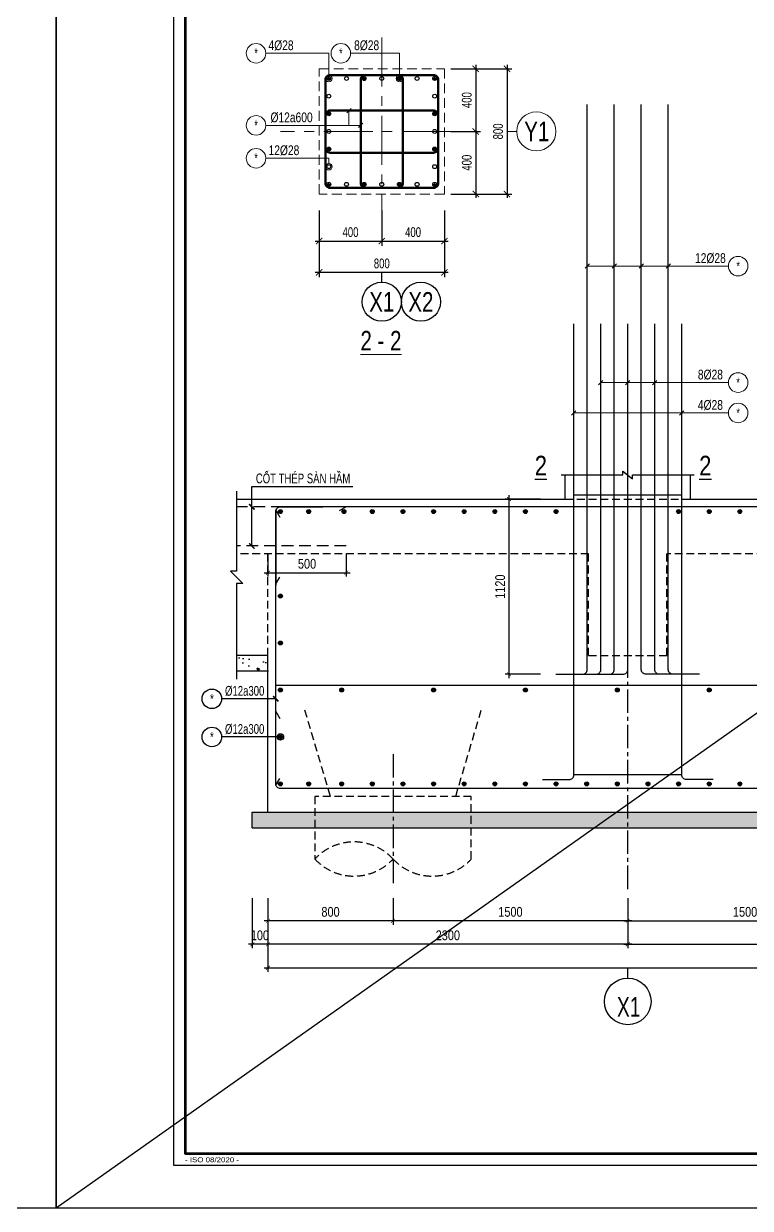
# Model space of a CAD drawing. Extents: x 71 to 2424299, y -14 to 1061502.
# Drawn here: x 1129997 to 1134641, y 521457 to 529026 of the extents above; entities that cross this region are included whole.
import ezdxf
from ezdxf.enums import TextEntityAlignment as Align

# ---------------------------------------------------------------- set-up
doc = ezdxf.new("R2010")
doc.units = 0
doc.header["$LTSCALE"] = 1000
doc.header["$MEASUREMENT"] = 0
doc.header["$PDMODE"] = 3
for name, pattern in [('CENTER', [2, 1.25, -0.25, 0.25, -0.25]), ('CENTER2', [1.125, 0.75, -0.125, 0.125, -0.125]), ('HIDDEN', [0.375, 0.25, -0.125])]:
    doc.linetypes.add(name, pattern=pattern)
doc.layers.get('0').update_dxf_attribs({"linetype": 'CONTINUOUS'})
doc.layers.get('Defpoints').update_dxf_attribs({"linetype": 'CONTINUOUS'})
for name, color, linetype in [('CDC -TEXT KHUNG', 7, 'CONTINUOUS'), ('CDC-KHUNGTEN', 7, 'CONTINUOUS'), ('CDC.01.AXIS', 160, 'CENTER2'), ('CDC.02.DIM', 1, 'CONTINUOUS'), ('CDC.03.BORDER', 3, 'CONTINUOUS'), ('CDC.04.HIDDEN', 8, 'HIDDEN'), ('CDC.05.STEEL', 4, 'CONTINUOUS'), ('CDC.06.TEXT', 2, 'CONTINUOUS'), ('CDC.10.HATCH', 9, 'CONTINUOUS'), ('CDC.11.NOTE', 8, 'CONTINUOUS'), ('CDC.12.PILE', 7, 'CONTINUOUS'), ('CDC.14.STEELNUM', 9, 'CONTINUOUS'), ('KCS_BORDER', 3, 'CONTINUOUS'), ('KCS_STEEL_SNODE', 6, 'CONTINUOUS'), ('STEEL_NODE', 6, 'CONTINUOUS')]:
    doc.layers.add(name, color=color, linetype=linetype)
for name, color, linetype, lineweight in [('CDC_01.AXIS', 160, 'CENTER2', 13), ('CDC_02.DIM', 1, 'CONTINUOUS', 18), ('CDC_04.HIDDEN', 8, 'HIDDEN', 15), ('CDC_05.STEEL', 4, 'CONTINUOUS', 50), ('CDC_06.TEXT', 2, 'CONTINUOUS', 18), ('CDC_11.NOTE', 8, 'CONTINUOUS', 18), ('CDC_14.STEELNUM', 9, 'CONTINUOUS', 18)]:
    doc.layers.add(name, color=color, linetype=linetype, lineweight=lineweight)
doc.layers.add('KCS_Plotter', color=11, linetype='CONTINUOUS', plot=False)
doc.styles.add('ARIAL', font='arial.ttf', dxfattribs={"width": 0.8})
doc.styles.add('BIGTEXT', font='arial.ttf', dxfattribs={"width": 0.8})
doc.styles.add('KC_BIGTEXT', font='arial.ttf', dxfattribs={"width": 0.7})
doc.styles.add('KC_SMTEXT', font='arial.ttf', dxfattribs={"width": 0.7})
doc.styles.add('KCS_BIGTEXT', font='arial.ttf', dxfattribs={"width": 0.75})
doc.styles.add('KCS_SMTEXT', font='arial.ttf', dxfattribs={"width": 0.7})
doc.styles.add('KT CDC', font='arial.ttf', dxfattribs={"width": 0.85, "height": 200})
doc.dimstyles.new('25', dxfattribs={"dimscale": 25, "dimtxt": 2.5, "dimasz": 1, "dimexe": 1, "dimexo": 0, "dimgap": 1, "dimtad": 1, "dimdec": 0, "dimdsep": 46, "dimtxsty": 'ARIAL', "dimblk": 'ARCHTICK', "dimcen": 1, "dimdle": 1, "dimclrd": 256, "dimclre": 256, "dimclrt": 2, "dimadec": 0, "dimazin": 0, "dimtfac": 0.00072, "dimtdec": 0, "dimtix": 1, "dimtmove": 2, "dimatfit": 3, "dimldrblk": 'ARCHTICK', "dimfxl": 1, "dimtolj": 1, "dimarcsym": 0})
doc.dimstyles.new('KCS_DIM25', dxfattribs={"dimscale": 25, "dimtxt": 2.5, "dimasz": 1.6, "dimexe": 1.2, "dimexo": 0, "dimgap": 1, "dimtad": 1, "dimdec": 0, "dimzin": 0, "dimdsep": 46, "dimtxsty": 'KCS_SMTEXT', "dimblk": 'ARCHTICK', "dimcen": 0, "dimdle": 1, "dimclrd": 256, "dimclre": 256, "dimclrt": 2, "dimadec": 0, "dimazin": 0, "dimtfac": 1, "dimtdec": 0, "dimtix": 1, "dimtmove": 2, "dimatfit": 3, "dimfxl": 1, "dimtolj": 1, "dimtzin": 0, "dimarcsym": 0})

# ---------------------------------------------------------------- blocks, each defined once
blk = doc.blocks.new('_ArchTick')
at = {"color": 0, "linetype": 'ByBlock', "const_width": 0.15}
blk.add_lwpolyline([(-0.5, -0.5), (0.5, 0.5)], dxfattribs=at)
blk = doc.blocks.new('*D24')
at = {"layer": 'CDC.02.DIM', "lineweight": -2, "transparency": 16777216}
for p, q in [((1131558, 525638.8), (1131558, 525492.8)), ((1132058, 525638.8), (1132058, 525492.8)), ((1131533, 525517.8), (1132083, 525517.8))]:
    blk.add_line(p, q, dxfattribs=at)
at = {"layer": 'Defpoints', "color": 0, "transparency": 16777216}
for p in [(1131558, 525638.8), (1132058, 525638.8), (1132058, 525517.8)]:
    blk.add_point(p, dxfattribs=at)
at = {"layer": 'CDC.02.DIM', "lineweight": -2, "transparency": 16777216, "xscale": 25, "yscale": 25, "zscale": 25, "rotation": 180}
blk.add_blockref('_ArchTick', (1131558, 525517.8), dxfattribs=at)
at = {"layer": 'CDC.02.DIM', "lineweight": -2, "transparency": 16777216, "xscale": 25, "yscale": 25, "zscale": 25}
blk.add_blockref('_ArchTick', (1132058, 525517.8), dxfattribs=at)
at = {"layer": 'CDC.02.DIM', "color": 2, "transparency": 16777216, "insert": (1131808, 525574.7), "char_height": 62.5, "attachment_point": 5, "style": 'ARIAL'}
blk.add_mtext('\\A1;500', dxfattribs=at)
blk = doc.blocks.new('*D30')
at = {"layer": 'CDC.02.DIM', "lineweight": -2, "transparency": 16777216}
for p, q in [((1131558, 523438.8), (1131558, 523118.9)), ((1133858, 523438.8), (1133858, 523118.9)), ((1133883, 523143.9), (1131533, 523143.9))]:
    blk.add_line(p, q, dxfattribs=at)
at = {"layer": 'Defpoints', "color": 0, "transparency": 16777216}
for p in [(1131558, 523438.8), (1133858, 523438.8), (1131558, 523143.9)]:
    blk.add_point(p, dxfattribs=at)
at = {"layer": 'CDC.02.DIM', "lineweight": -2, "transparency": 16777216, "xscale": 25, "yscale": 25, "zscale": 25, "rotation": 180}
blk.add_blockref('_ArchTick', (1131558, 523143.9), dxfattribs=at)
at = {"layer": 'CDC.02.DIM', "lineweight": -2, "transparency": 16777216, "xscale": 25, "yscale": 25, "zscale": 25}
blk.add_blockref('_ArchTick', (1133858, 523143.9), dxfattribs=at)
at = {"layer": 'CDC.02.DIM', "color": 2, "transparency": 16777216, "insert": (1132708, 523200.9), "char_height": 62.5, "attachment_point": 5, "style": 'ARIAL'}
blk.add_mtext('\\A1;2300', dxfattribs=at)
blk = doc.blocks.new('*D32')
at = {"layer": 'CDC.02.DIM', "lineweight": -2, "transparency": 16777216}
for p, q in [((1131558, 523438.8), (1131558, 522968.9)), ((1139158, 523438.8), (1139158, 522968.9)), ((1131533, 522993.9), (1139183, 522993.9))]:
    blk.add_line(p, q, dxfattribs=at)
at = {"layer": 'Defpoints', "color": 0, "transparency": 16777216}
for p in [(1131558, 523438.8), (1139158, 523438.8), (1139158, 522993.9)]:
    blk.add_point(p, dxfattribs=at)
at = {"layer": 'CDC.02.DIM', "lineweight": -2, "transparency": 16777216, "xscale": 25, "yscale": 25, "zscale": 25, "rotation": 180}
blk.add_blockref('_ArchTick', (1131558, 522993.9), dxfattribs=at)
at = {"layer": 'CDC.02.DIM', "lineweight": -2, "transparency": 16777216, "xscale": 25, "yscale": 25, "zscale": 25}
blk.add_blockref('_ArchTick', (1139158, 522993.9), dxfattribs=at)
at = {"layer": 'CDC.02.DIM', "color": 2, "transparency": 16777216, "insert": (1135358, 523050.8), "char_height": 62.5, "attachment_point": 5, "style": 'ARIAL'}
blk.add_mtext('\\A1;7600', dxfattribs=at)
blk = doc.blocks.new('*D33')
at = {"layer": 'CDC.02.DIM', "lineweight": -2, "transparency": 16777216}
for p, q in [((1132358, 523438.8), (1132358, 523268.9)), ((1133858, 523438.8), (1133858, 523268.9)), ((1133883, 523293.9), (1132333, 523293.9))]:
    blk.add_line(p, q, dxfattribs=at)
at = {"layer": 'Defpoints', "color": 0, "transparency": 16777216}
for p in [(1132358, 523438.8), (1133858, 523438.8), (1132358, 523293.9)]:
    blk.add_point(p, dxfattribs=at)
at = {"layer": 'CDC.02.DIM', "lineweight": -2, "transparency": 16777216, "xscale": 25, "yscale": 25, "zscale": 25, "rotation": 180}
blk.add_blockref('_ArchTick', (1132358, 523293.9), dxfattribs=at)
at = {"layer": 'CDC.02.DIM', "lineweight": -2, "transparency": 16777216, "xscale": 25, "yscale": 25, "zscale": 25}
blk.add_blockref('_ArchTick', (1133858, 523293.9), dxfattribs=at)
at = {"layer": 'CDC.02.DIM', "color": 2, "transparency": 16777216, "insert": (1133108, 523350.8), "char_height": 62.5, "attachment_point": 5, "style": 'ARIAL'}
blk.add_mtext('\\A1;1500', dxfattribs=at)
blk = doc.blocks.new('*D34')
at = {"layer": 'CDC.02.DIM', "lineweight": -2, "transparency": 16777216}
for p, q in [((1133858, 523438.8), (1133858, 523268.9)), ((1135358, 523438.8), (1135358, 523268.9)), ((1133833, 523293.9), (1135383, 523293.9))]:
    blk.add_line(p, q, dxfattribs=at)
at = {"layer": 'Defpoints', "color": 0, "transparency": 16777216}
for p in [(1133858, 523438.8), (1135358, 523438.8), (1135358, 523293.9)]:
    blk.add_point(p, dxfattribs=at)
at = {"layer": 'CDC.02.DIM', "lineweight": -2, "transparency": 16777216, "xscale": 25, "yscale": 25, "zscale": 25, "rotation": 180}
blk.add_blockref('_ArchTick', (1133858, 523293.9), dxfattribs=at)
at = {"layer": 'CDC.02.DIM', "lineweight": -2, "transparency": 16777216, "xscale": 25, "yscale": 25, "zscale": 25}
blk.add_blockref('_ArchTick', (1135358, 523293.9), dxfattribs=at)
at = {"layer": 'CDC.02.DIM', "color": 2, "transparency": 16777216, "insert": (1134608, 523350.8), "char_height": 62.5, "attachment_point": 5, "style": 'ARIAL'}
blk.add_mtext('\\A1;1500', dxfattribs=at)
blk = doc.blocks.new('*D35')
at = {"layer": 'CDC.02.DIM', "lineweight": -2, "transparency": 16777216}
for p, q in [((1131458, 523438.8), (1131458, 523118.9)), ((1131558, 523438.8), (1131558, 523118.9)), ((1131583, 523143.9), (1131433, 523143.9))]:
    blk.add_line(p, q, dxfattribs=at)
at = {"layer": 'Defpoints', "color": 0, "transparency": 16777216}
for p in [(1131458, 523438.8), (1131558, 523438.8), (1131458, 523143.9)]:
    blk.add_point(p, dxfattribs=at)
at = {"layer": 'CDC.02.DIM', "lineweight": -2, "transparency": 16777216, "xscale": 25, "yscale": 25, "zscale": 25, "rotation": 180}
blk.add_blockref('_ArchTick', (1131458, 523143.9), dxfattribs=at)
at = {"layer": 'CDC.02.DIM', "lineweight": -2, "transparency": 16777216, "xscale": 25, "yscale": 25, "zscale": 25}
blk.add_blockref('_ArchTick', (1131558, 523143.9), dxfattribs=at)
at = {"layer": 'CDC.02.DIM', "color": 2, "transparency": 16777216, "insert": (1131506.6, 523200.8), "char_height": 62.5, "attachment_point": 5, "style": 'ARIAL'}
blk.add_mtext('\\A1;100', dxfattribs=at)
blk = doc.blocks.new('*D28')
at = {"layer": 'CDC.02.DIM', "lineweight": -2, "transparency": 16777216}
for p, q in [((1133858, 523438.8), (1133858, 523118.9)), ((1136858, 523438.8), (1136858, 523118.9)), ((1133833, 523143.9), (1136883, 523143.9))]:
    blk.add_line(p, q, dxfattribs=at)
at = {"layer": 'Defpoints', "color": 0, "transparency": 16777216}
for p in [(1133858, 523438.8), (1136858, 523438.8), (1136858, 523143.9)]:
    blk.add_point(p, dxfattribs=at)
at = {"layer": 'CDC.02.DIM', "lineweight": -2, "transparency": 16777216, "xscale": 25, "yscale": 25, "zscale": 25, "rotation": 180}
blk.add_blockref('_ArchTick', (1133858, 523143.9), dxfattribs=at)
at = {"layer": 'CDC.02.DIM', "lineweight": -2, "transparency": 16777216, "xscale": 25, "yscale": 25, "zscale": 25}
blk.add_blockref('_ArchTick', (1136858, 523143.9), dxfattribs=at)
at = {"layer": 'CDC.02.DIM', "color": 2, "transparency": 16777216, "insert": (1135358, 523200.9), "char_height": 62.5, "attachment_point": 5, "style": 'ARIAL'}
blk.add_mtext('\\A1;3000', dxfattribs=at)
blk = doc.blocks.new('C1000K')
at = {"layer": 'CDC.01.AXIS', "ltscale": 0.2}
blk.add_line((0, 370.1), (0, -474.3), dxfattribs=at)
at = {"layer": 'CDC.04.HIDDEN', "ltscale": 0.2}
for p, q in [((-400, 100), (-563.4, 650)), ((400, 100), (563.4, 650))]:
    blk.add_line(p, q, dxfattribs=at)
blk.add_lwpolyline([(500, -300), (500, 100), (-500, 100), (-500, -300)], dxfattribs=at)
blk.add_lwpolyline([(500, -300, -0.436764), (0, -300, 0.436764), (-500, -300, 0.436764), (0, -300, 0.36397)], format="xyb", dxfattribs=at)
blk = doc.blocks.new('*D193')
at = {"layer": 'CDC.02.DIM', "lineweight": -2, "transparency": 16777216}
for p, q in [((1133099.3, 524843.8), (1133099.3, 526013.8)), ((1133299.3, 525988.8), (1133074.3, 525988.8)), ((1133299.3, 524868.8), (1133074.3, 524868.8))]:
    blk.add_line(p, q, dxfattribs=at)
at = {"layer": 'Defpoints', "color": 0, "transparency": 16777216}
for p in [(1133099.3, 525988.8), (1133299.3, 525988.8), (1133299.3, 524868.8)]:
    blk.add_point(p, dxfattribs=at)
at = {"layer": 'CDC.02.DIM', "lineweight": -2, "transparency": 16777216, "xscale": 25, "yscale": 25, "zscale": 25}
for p, rotation in [((1133099.3, 525988.8), 90), ((1133099.3, 524868.8), 270)]:
    blk.add_blockref('_ArchTick', p, dxfattribs=dict(at, rotation=rotation))
at = {"layer": 'CDC.02.DIM', "color": 2, "transparency": 16777216, "insert": (1133042.4, 525428.8), "char_height": 62.5, "attachment_point": 5, "rotation": 90, "style": 'ARIAL'}
blk.add_mtext('\\A1;1120', dxfattribs=at)
blk = doc.blocks.new('*D225')
at = {"layer": 'CDC.02.DIM', "lineweight": -2, "transparency": 16777216}
for p, q in [((1131558, 523438.8), (1131558, 523268.9)), ((1132358, 523438.8), (1132358, 523268.9)), ((1132383, 523293.9), (1131533, 523293.9))]:
    blk.add_line(p, q, dxfattribs=at)
at = {"layer": 'Defpoints', "color": 0, "transparency": 16777216}
for p in [(1131558, 523438.8), (1132358, 523438.8), (1131558, 523293.9)]:
    blk.add_point(p, dxfattribs=at)
at = {"layer": 'CDC.02.DIM', "lineweight": -2, "transparency": 16777216, "xscale": 25, "yscale": 25, "zscale": 25, "rotation": 180}
blk.add_blockref('_ArchTick', (1131558, 523293.9), dxfattribs=at)
at = {"layer": 'CDC.02.DIM', "lineweight": -2, "transparency": 16777216, "xscale": 25, "yscale": 25, "zscale": 25}
blk.add_blockref('_ArchTick', (1132358, 523293.9), dxfattribs=at)
at = {"layer": 'CDC.02.DIM', "color": 2, "transparency": 16777216, "insert": (1131958, 523350.8), "char_height": 62.5, "attachment_point": 5, "style": 'ARIAL'}
blk.add_mtext('\\A1;800', dxfattribs=at)
blk = doc.blocks.new('*D2118')
at = {"layer": 'CDC_02.DIM', "lineweight": -2, "transparency": 16777216}
for p, q in [((1132727.9, 528737.3), (1132916.1, 528737.3)), ((1132886.1, 528762.3), (1132886.1, 528312.3)), ((1132727.9, 528337.3), (1132916.1, 528337.3))]:
    blk.add_line(p, q, dxfattribs=at)
at = {"layer": 'Defpoints', "color": 0, "transparency": 16777216}
for p in [(1132727.9, 528737.3), (1132727.9, 528337.3), (1132886.1, 528337.3)]:
    blk.add_point(p, dxfattribs=at)
at = {"layer": 'CDC_02.DIM', "lineweight": -2, "transparency": 16777216, "xscale": 40, "yscale": 40, "zscale": 40}
for p, rotation in [((1132886.1, 528737.3), 90), ((1132886.1, 528337.3), 270)]:
    blk.add_blockref('_ArchTick', p, dxfattribs=dict(at, rotation=rotation))
at = {"layer": 'CDC_02.DIM', "color": 2, "transparency": 16777216, "insert": (1132829.2, 528537.3), "char_height": 62.5, "attachment_point": 5, "rotation": 90, "style": 'KCS_SMTEXT'}
blk.add_mtext('\\A1;400', dxfattribs=at)
blk = doc.blocks.new('*D2119')
at = {"layer": 'CDC_02.DIM', "lineweight": -2, "transparency": 16777216}
for p, q in [((1132727.9, 528737.3), (1133116.1, 528737.3)), ((1133086.1, 528762.3), (1133086.1, 527912.3)), ((1132727.9, 527937.3), (1133116.1, 527937.3))]:
    blk.add_line(p, q, dxfattribs=at)
at = {"layer": 'Defpoints', "color": 0, "transparency": 16777216}
for p in [(1132727.9, 528737.3), (1132727.9, 527937.3), (1133086.1, 527937.3)]:
    blk.add_point(p, dxfattribs=at)
at = {"layer": 'CDC_02.DIM', "lineweight": -2, "transparency": 16777216, "xscale": 40, "yscale": 40, "zscale": 40}
for p, rotation in [((1133086.1, 528737.3), 90), ((1133086.1, 527937.3), 270)]:
    blk.add_blockref('_ArchTick', p, dxfattribs=dict(at, rotation=rotation))
at = {"layer": 'CDC_02.DIM', "color": 2, "transparency": 16777216, "insert": (1133029.2, 528337.3), "char_height": 62.5, "attachment_point": 5, "rotation": 90, "style": 'KCS_SMTEXT'}
blk.add_mtext('\\A1;800', dxfattribs=at)
blk = doc.blocks.new('*D2120')
at = {"layer": 'CDC_02.DIM', "lineweight": -2, "transparency": 16777216}
for p, q in [((1132886.1, 528362.3), (1132886.1, 527912.3)), ((1132727.9, 528337.3), (1132916.1, 528337.3)), ((1132727.9, 527937.3), (1132916.1, 527937.3))]:
    blk.add_line(p, q, dxfattribs=at)
at = {"layer": 'Defpoints', "color": 0, "transparency": 16777216}
for p in [(1132727.9, 528337.3), (1132727.9, 527937.3), (1132886.1, 527937.3)]:
    blk.add_point(p, dxfattribs=at)
at = {"layer": 'CDC_02.DIM', "lineweight": -2, "transparency": 16777216, "xscale": 40, "yscale": 40, "zscale": 40}
for p, rotation in [((1132886.1, 528337.3), 90), ((1132886.1, 527937.3), 270)]:
    blk.add_blockref('_ArchTick', p, dxfattribs=dict(at, rotation=rotation))
at = {"layer": 'CDC_02.DIM', "color": 2, "transparency": 16777216, "insert": (1132829.2, 528137.3), "char_height": 62.5, "attachment_point": 5, "rotation": 90, "style": 'KCS_SMTEXT'}
blk.add_mtext('\\A1;400', dxfattribs=at)
blk = doc.blocks.new('*D2121')
at = {"layer": 'CDC_02.DIM', "lineweight": -2, "transparency": 16777216}
for p, q in [((1131885.7, 527833), (1131885.7, 527606.6)), ((1132285.7, 527833), (1132285.7, 527606.6)), ((1131860.7, 527636.6), (1132310.7, 527636.6))]:
    blk.add_line(p, q, dxfattribs=at)
at = {"layer": 'Defpoints', "color": 0, "transparency": 16777216}
for p in [(1131885.7, 527833), (1132285.7, 527833), (1132285.7, 527636.6)]:
    blk.add_point(p, dxfattribs=at)
at = {"layer": 'CDC_02.DIM', "lineweight": -2, "transparency": 16777216, "xscale": 40, "yscale": 40, "zscale": 40, "rotation": 180}
blk.add_blockref('_ArchTick', (1131885.7, 527636.6), dxfattribs=at)
at = {"layer": 'CDC_02.DIM', "lineweight": -2, "transparency": 16777216, "xscale": 40, "yscale": 40, "zscale": 40}
blk.add_blockref('_ArchTick', (1132285.7, 527636.6), dxfattribs=at)
at = {"layer": 'CDC_02.DIM', "color": 2, "transparency": 16777216, "insert": (1132085.7, 527693.5), "char_height": 62.5, "attachment_point": 5, "style": 'KCS_SMTEXT'}
blk.add_mtext('\\A1;400', dxfattribs=at)
blk = doc.blocks.new('*D2122')
at = {"layer": 'CDC_02.DIM', "lineweight": -2, "transparency": 16777216}
for p, q in [((1131885.7, 527833), (1131885.7, 527406.6)), ((1132685.7, 527833), (1132685.7, 527406.6)), ((1132710.7, 527436.6), (1131860.7, 527436.6))]:
    blk.add_line(p, q, dxfattribs=at)
at = {"layer": 'Defpoints', "color": 0, "transparency": 16777216}
for p in [(1131885.7, 527833), (1132685.7, 527833), (1131885.7, 527436.6)]:
    blk.add_point(p, dxfattribs=at)
at = {"layer": 'CDC_02.DIM', "lineweight": -2, "transparency": 16777216, "xscale": 40, "yscale": 40, "zscale": 40, "rotation": 180}
blk.add_blockref('_ArchTick', (1131885.7, 527436.6), dxfattribs=at)
at = {"layer": 'CDC_02.DIM', "lineweight": -2, "transparency": 16777216, "xscale": 40, "yscale": 40, "zscale": 40}
blk.add_blockref('_ArchTick', (1132685.7, 527436.6), dxfattribs=at)
at = {"layer": 'CDC_02.DIM', "color": 2, "transparency": 16777216, "insert": (1132285.7, 527493.5), "char_height": 62.5, "attachment_point": 5, "style": 'KCS_SMTEXT'}
blk.add_mtext('\\A1;800', dxfattribs=at)
blk = doc.blocks.new('KC_SNODE_2')
at = {"layer": 'KCS_STEEL_SNODE', "color": 3}
blk.add_circle((0, 0), 12.5, dxfattribs=at)
blk = doc.blocks.new('*D2123')
at = {"layer": 'CDC_02.DIM', "lineweight": -2, "transparency": 16777216}
for p, q in [((1132285.7, 527833), (1132285.7, 527606.6)), ((1132685.7, 527833), (1132685.7, 527606.6)), ((1132260.7, 527636.6), (1132710.7, 527636.6))]:
    blk.add_line(p, q, dxfattribs=at)
at = {"layer": 'Defpoints', "color": 0, "transparency": 16777216}
for p in [(1132285.7, 527833), (1132685.7, 527833), (1132685.7, 527636.6)]:
    blk.add_point(p, dxfattribs=at)
at = {"layer": 'CDC_02.DIM', "lineweight": -2, "transparency": 16777216, "xscale": 40, "yscale": 40, "zscale": 40, "rotation": 180}
blk.add_blockref('_ArchTick', (1132285.7, 527636.6), dxfattribs=at)
at = {"layer": 'CDC_02.DIM', "lineweight": -2, "transparency": 16777216, "xscale": 40, "yscale": 40, "zscale": 40}
blk.add_blockref('_ArchTick', (1132685.7, 527636.6), dxfattribs=at)
at = {"layer": 'CDC_02.DIM', "color": 2, "transparency": 16777216, "insert": (1132485.7, 527693.5), "char_height": 62.5, "attachment_point": 5, "style": 'KCS_SMTEXT'}
blk.add_mtext('\\A1;400', dxfattribs=at)
blk = doc.blocks.new('KC_SNODE')
at = {"layer": 'KCS_STEEL_SNODE'}
blk.add_hatch(color=256, dxfattribs=at).paths.add_polyline_path([(12.5, 0, 1), (-12.5, 0, 1)])
blk.add_circle((0, 0), 12.5, dxfattribs=at)
blk = doc.blocks.new('_Axis name')
at = {"layer": 'CDC.02.DIM'}
blk.add_line((0, 2.5), (0, 0), dxfattribs=at)
blk.add_circle((0, 7.5), 5, dxfattribs=at)
at = {"layer": 'CDC.02.DIM', "color": 4, "style": 'BIGTEXT', "width": 0.75}
blk.add_attdef('.', text='', height=5, dxfattribs=at).set_placement((0, 7.5), align=Align.MIDDLE)
blk = doc.blocks.new('KHUNG TEN')
at = {"layer": 'CDC-KHUNGTEN', "color": 8}
blk.add_lwpolyline([(75096, 1100), (83000, 1100), (83000, 58300), (3000, 58300), (3000, 1100), (75096, 1100)], dxfattribs=at)
at = {"layer": 'CDC-KHUNGTEN', "color": 255, "lineweight": 60}
blk.add_lwpolyline([(74900, 1400), (74900, 58000), (3300, 58000), (3300, 1400), (74900, 1400)], close=True, dxfattribs=at)
at = {"layer": 'Defpoints', "color": 1, "ltscale": 0.2}
blk.add_lwpolyline([(0, 0), (0, 59400), (84100, 59400), (84100, 0), (0, 0)], close=True, dxfattribs=at)
at = {"layer": 'CDC -TEXT KHUNG', "color": 6, "style": 'KT CDC', "width": 1.15}
blk.add_text('- ISO 08/2020 -', height=125.69, dxfattribs=at).set_placement((3294, 1177))

msp = doc.modelspace()

# ---------------------------------------------------------------- hatches: boundary and pattern name
at = {"layer": 'CDC.10.HATCH'}
h = msp.add_hatch(dxfattribs=at)
h.set_pattern_fill('AR-CONC', color=256, scale=25, style=0)
h.set_pattern_definition([(130, (2293081.5, 14232.55), (-179.315046, -15.688034), [18.75, -206.25]), (185, (2293081.5, 14232.55), (34.687833, 188.048033), [15, -165]), (79.5486, (2293066.56, 14231.24), (-144.627345, 172.359886), [15.935047, -175.285528]), (133.8158, (2293081.5, 14282.55), (-266.810262, -41.379754), [28.125, -309.375]), (83.3644, (2293059.27, 14279.1), (-233.665676, 243.52947), [23.90257, -262.92825]), (188.8158, (2293081.5, 14282.55), (-233.665486, 243.52965), [22.5, -247.5]), (159, (2293056.5, 14270.05), (-149.226763, -100.654723), [18.75, -206.25]), (214, (2293056.5, 14270.05), (-60.828833, 181.28751), [15, -165]), (108.5486, (2293044.07, 14261.66), (-210.055657, 80.632624), [15.935047, -175.285528]), (142.5, (2293081.5, 14232.55), (-3.0399638, 83.2234635), [0, -163, 0, -167.5, 0, -165.625]), (172.5, (2293081.5, 14232.55), (-65.7673844, 98.602928), [0, -95.5, 0, -159.25, 0, -63.125]), (212.5, (2293137.25, 14232.55), (-133.455609, -5.638718), [0, -62.5, 0, -195, 0, -258.75]), (222.5, (2293162.25, 14232.55), (-145.796542, 25.026246), [0, -81.25, 0, -129.5, 0, -183.75])])
h.paths.add_polyline_path([(1131358.03, 524988.75), (1131558.03, 524988.75), (1131558.03, 524888.75), (1131358.03, 524888.75)])
h = msp.add_hatch(dxfattribs=at)
h.set_pattern_fill('AR-CONC', color=256, scale=25, style=0)
h.set_pattern_definition([(50, (43732.74, 28183.27), (179.315046, -15.688034), [18.75, -206.25]), (355, (43732.74, 28183.27), (-34.687833, 188.048033), [15, -165]), (100.4514, (43747.68, 28181.96), (144.627345, 172.359886), [15.935047, -175.285528]), (46.1842, (43732.74, 28233.27), (266.810262, -41.379754), [28.125, -309.375]), (96.6356, (43754.97, 28229.82), (233.665676, 243.52947), [23.90257, -262.92825]), (351.1842, (43732.74, 28233.27), (233.665486, 243.52965), [22.5, -247.5]), (21, (43757.74, 28220.77), (149.226763, -100.654723), [18.75, -206.25]), (326, (43757.74, 28220.77), (60.828833, 181.28751), [15, -165]), (71.4514, (43770.18, 28212.38), (210.055657, 80.632624), [15.935047, -175.285528]), (37.5, (43732.74, 28183.27), (3.039964, 83.2234635), [0, -163, 0, -167.5, 0, -165.625]), (7.5, (43732.74, 28183.27), (65.7673844, 98.602928), [0, -95.5, 0, -159.25, 0, -63.125]), (327.5, (43676.99, 28183.27), (133.455609, -5.638718), [0, -62.5, 0, -195, 0, -258.75]), (317.5, (43651.99, 28183.27), (145.796542, 25.026246), [0, -81.25, 0, -129.5, 0, -183.75])])
h.paths.add_polyline_path([(1131758.03, 523988.75), (1131458.03, 523988.75), (1131458.03, 523888.75), (1131758.03, 523888.75)])
h.paths.add_polyline_path([(1132358.03, 523988.75), (1131758.03, 523988.75), (1131758.03, 523888.75), (1132358.03, 523888.75)])
h.paths.add_polyline_path([(1132958.03, 523988.75), (1132358.03, 523988.75), (1132358.03, 523888.75), (1132958.03, 523888.75)])
h.paths.add_polyline_path([(1134758.03, 523988.75), (1132958.03, 523988.75), (1132958.03, 523888.75), (1134758.03, 523888.75)])
h.paths.add_polyline_path([(1135358.03, 523988.75), (1134758.03, 523988.75), (1134758.03, 523888.75), (1135358.03, 523888.75)])
h.paths.add_polyline_path([(1135958.03, 523988.75), (1135358.03, 523988.75), (1135358.03, 523888.75), (1135958.03, 523888.75)])
h.paths.add_polyline_path([(1137758.03, 523988.75), (1135958.03, 523988.75), (1135958.03, 523888.75), (1137758.03, 523888.75)])
h.paths.add_polyline_path([(1138358.03, 523988.75), (1137758.03, 523988.75), (1137758.03, 523888.75), (1138358.03, 523888.75)])
h.paths.add_polyline_path([(1138958.03, 523988.75), (1138358.03, 523988.75), (1138358.03, 523888.75), (1138958.03, 523888.75)])
h.paths.add_polyline_path([(1139258.03, 523988.75), (1138958.03, 523988.75), (1138958.03, 523888.75), (1139258.03, 523888.75)])

# ---------------------------------------------------------------- linework, layer by layer
at = {"layer": 'CDC.01.AXIS', "ltscale": 0.2}
msp.add_line((1133858.03, 523496.7), (1133858.03, 527033.13), dxfattribs=at)
at = {"layer": 'CDC.02.DIM'}
msp.add_circle((1132535.68, 527249.08), 125, dxfattribs=at)
at = {"layer": 'CDC.03.BORDER'}
for p, q in [((1132061.99, 528456.54), (1132090.11, 528484.67)), ((1132136.86, 528361.86), (1132164.98, 528389.98)), ((1133585.22, 527462.68), (1133613.35, 527490.8)), ((1133757.72, 527462.68), (1133785.85, 527490.8)), ((1133930.22, 527462.68), (1133958.35, 527490.8)), ((1134102.72, 527462.68), (1134130.85, 527490.8)), ((1133671.47, 526718.69), (1133699.6, 526746.82)), ((1133843.97, 526718.69), (1133872.1, 526746.82)), ((1134016.47, 526718.69), (1134044.6, 526746.82)), ((1133498.97, 526524.54), (1133527.1, 526552.66)), ((1134188.97, 526524.54), (1134217.1, 526552.66)), ((1133458.03, 525988.75), (1133458.03, 526142.52)), ((1134258.03, 525988.75), (1134258.03, 526142.52)), ((1131358.03, 525988.75), (1133458.03, 525988.75)), ((1134258.03, 525988.75), (1136458.03, 525988.75)), ((1131558.03, 524988.75), (1131358.03, 524988.75)), ((1131558.03, 523988.75), (1131558.03, 524988.75))]:
    msp.add_line(p, q, dxfattribs=at)
at = {"layer": 'CDC.04.HIDDEN', "ltscale": 0.2}
for p, q in [((1133458.03, 525988.75), (1134258.03, 525988.75)), ((1133608.03, 525638.75), (1131358.03, 525638.75)), ((1131558.03, 524988.75), (1131558.03, 525638.75)), ((1133608.03, 524988.75), (1133608.03, 525638.75)), ((1134108.03, 524988.75), (1134108.03, 525638.75)), ((1136608.03, 525638.75), (1134108.03, 525638.75)), ((1133608.03, 524988.75), (1134108.03, 524988.75))]:
    msp.add_line(p, q, dxfattribs=at)
at = {"layer": 'CDC.05.STEEL', "ltscale": 0.3}
for p, q in [((1134203.03, 526013.75), (1133513.03, 526013.75)), ((1132057.22, 525938.75), (1132013.92, 525913.75)), ((1131608.03, 525916.76), (1131633.03, 525873.45)), ((1131608.03, 525446.76), (1131633.03, 525490.06)), ((1131608.03, 524798.76), (1139108.03, 524798.76)), ((1131608.03, 524630.75), (1131633.03, 524587.45)), ((1131608.03, 524160.75), (1131633.03, 524204.05)), ((1134203.03, 524225.75), (1133513.03, 524225.75))]:
    msp.add_line(p, q, dxfattribs=at)
at = {"layer": 'CDC.05.STEEL', "linetype": 'HIDDEN', "ltscale": 0.3}
for p, q in [((1139078.03, 525938.75), (1131358.03, 525938.75)), ((1132058.03, 525688.75), (1131358.03, 525688.75))]:
    msp.add_line(p, q, dxfattribs=at)
at = {"layer": 'CDC.05.STEEL', "ltscale": 0.3}
for points in [[(1133399.28, 524868.75), (1133569.28, 524868.75, 0.4142136), (1133599.28, 524898.75), (1133599.28, 528508.75)], [(1133571.78, 524868.75), (1133741.78, 524868.75, 0.4142136), (1133771.78, 524898.75), (1133771.78, 528508.75)], [(1134144.28, 524868.75), (1133974.28, 524868.75, -0.4142136), (1133944.28, 524898.75), (1133944.28, 528508.75)], [(1134316.78, 524868.75), (1134146.78, 524868.75, -0.4142136), (1134116.78, 524898.75), (1134116.78, 528508.75)], [(1133313.03, 524195.75), (1133483.03, 524195.75, 0.4142136), (1133513.03, 524225.75), (1133513.03, 527108.75)], [(1133485.53, 524868.75), (1133655.53, 524868.75, 0.4142136), (1133685.53, 524898.75), (1133685.53, 527108.75)], [(1133658.03, 524868.75), (1133828.03, 524868.75, 0.4142136), (1133858.03, 524898.75), (1133858.03, 527108.75)], [(1134230.53, 524868.75), (1134060.53, 524868.75, -0.4142136), (1134030.53, 524898.75), (1134030.53, 527108.75)], [(1134403.03, 524195.75), (1134233.03, 524195.75, -0.4142136), (1134203.03, 524225.75), (1134203.03, 527108.75)], [(1131608.03, 524160.75), (1131608.03, 525908.75, -0.4142136), (1131638.03, 525938.75), (1131908.03, 525938.75)], [(1139108.03, 525438.75), (1139108.03, 525908.75, 0.4142136), (1139078.03, 525938.75), (1131638.03, 525938.75, 0.4142136), (1131608.03, 525908.75), (1131608.03, 525438.75)], [(1139108.03, 524638.75), (1139108.03, 524168.75, -0.4142136), (1139078.03, 524138.75), (1131638.03, 524138.75, -0.4142136), (1131608.03, 524168.75), (1131608.03, 524638.75)]]:
    msp.add_lwpolyline(points, format="xyb", dxfattribs=at)
at = {"layer": 'CDC.05.STEEL', "const_width": 12.3}
for points in [[(1131637.63, 525902.6, -1), (1131637.63, 525914.9, -1)], [(1131818.63, 525902.6, -1), (1131818.63, 525914.9, -1)], [(1132043.84, 525902.6, -1), (1132043.84, 525914.9, -1)], [(1132225, 525902.6, -1), (1132225, 525914.9, -1)], [(1132420.78, 525902.6, -1), (1132420.78, 525914.9, -1)], [(1132616.57, 525902.6, -1), (1132616.57, 525914.9, -1)], [(1132812.36, 525902.6, -1), (1132812.36, 525914.9, -1)], [(1133008.15, 525902.6, -1), (1133008.15, 525914.9, -1)], [(1133203.94, 525902.6, -1), (1133203.94, 525914.9, -1)], [(1133399.73, 525902.6, -1), (1133399.73, 525914.9, -1)], [(1134182.89, 525902.6, -1), (1134182.89, 525914.9, -1)], [(1134378.68, 525902.6, -1), (1134378.68, 525914.9, -1)], [(1134574.47, 525902.6, -1), (1134574.47, 525914.9, -1)], [(1131637.63, 525374.91, 1), (1131637.63, 525362.6, 1)], [(1131637.63, 525074.91, 1), (1131637.63, 525062.6, 1)], [(1131637.63, 524774.91, 1), (1131637.63, 524762.6, 1)], [(1132029.21, 524774.91, 1), (1132029.21, 524762.6, 1)], [(1132616.57, 524774.91, 1), (1132616.57, 524762.6, 1)], [(1133203.94, 524774.91, 1), (1133203.94, 524762.6, 1)], [(1133791.31, 524774.91, 1), (1133791.31, 524762.6, 1)], [(1134378.68, 524774.91, 1), (1134378.68, 524762.6, 1)], [(1131637.63, 524474.91, 1), (1131637.63, 524462.6, 1)], [(1131637.63, 524174.91, 1), (1131637.63, 524162.6, 1)], [(1131818.63, 524174.91, 1), (1131818.63, 524162.6, 1)], [(1132029.21, 524174.91, 1), (1132029.21, 524162.6, 1)], [(1132225, 524174.91, 1), (1132225, 524162.6, 1)], [(1132420.78, 524174.91, 1), (1132420.78, 524162.6, 1)], [(1132616.57, 524174.91, 1), (1132616.57, 524162.6, 1)], [(1132812.36, 524174.91, 1), (1132812.36, 524162.6, 1)], [(1133008.15, 524174.91, 1), (1133008.15, 524162.6, 1)], [(1133203.94, 524174.91, 1), (1133203.94, 524162.6, 1)], [(1133399.73, 524174.91, 1), (1133399.73, 524162.6, 1)], [(1133595.52, 524174.91, 1), (1133595.52, 524162.6, 1)], [(1133791.31, 524174.91, 1), (1133791.31, 524162.6, 1)], [(1133987.1, 524174.91, 1), (1133987.1, 524162.6, 1)], [(1134182.89, 524174.91, 1), (1134182.89, 524162.6, 1)], [(1134378.68, 524174.91, 1), (1134378.68, 524162.6, 1)], [(1134574.47, 524174.91, 1), (1134574.47, 524162.6, 1)]]:
    msp.add_lwpolyline(points, format="xyb", close=True, dxfattribs=at)
at = {"layer": 'CDC.05.STEEL'}
for centre in [(1131637.63, 525908.75), (1131818.63, 525908.75), (1132043.84, 525908.75), (1132225, 525908.75), (1132420.78, 525908.75), (1132616.57, 525908.75), (1132812.36, 525908.75), (1133008.15, 525908.75), (1133203.94, 525908.75), (1133399.73, 525908.75), (1134182.89, 525908.75), (1134378.68, 525908.75), (1134574.47, 525908.75), (1131637.63, 525368.76), (1131637.63, 525068.76), (1131637.63, 524768.76), (1132029.21, 524768.76), (1132616.57, 524768.76), (1133203.94, 524768.76), (1133791.31, 524768.76), (1134378.68, 524768.76), (1131637.63, 524468.76), (1131637.63, 524168.76), (1131818.63, 524168.76), (1132029.21, 524168.76), (1132225, 524168.76), (1132420.78, 524168.76), (1132616.57, 524168.76), (1132812.36, 524168.76), (1133008.15, 524168.76), (1133203.94, 524168.76), (1133399.73, 524168.76), (1133595.52, 524168.76), (1133791.31, 524168.76), (1133987.1, 524168.76), (1134182.89, 524168.76), (1134378.68, 524168.76), (1134574.47, 524168.76)]:
    msp.add_circle(centre, 12.53, dxfattribs=at)
at = {"layer": 'CDC.11.NOTE'}
for p, q in [((1131558.03, 524888.75), (1131358.03, 524888.75)), ((1131607.63, 524712.39), (1131262.12, 524712.39)), ((1131637.63, 524468.76), (1131262.12, 524468.76)), ((1131458.03, 523988.75), (1139258.03, 523988.75)), ((1131458.03, 523888.75), (1131458.03, 523988.75)), ((1131458.03, 523888.75), (1139258.03, 523888.75)), ((1133858.03, 522928), (1133858.03, 522993.92))]:
    msp.add_line(p, q, dxfattribs=at)
for points in [[(1131358.03, 526038.75), (1131358.03, 525528.75), (1131318.03, 525528.75), (1131398.03, 525448.75), (1131358.03, 525448.75), (1131358.03, 524838.75)], [(1131454.89, 525688.75), (1131454.89, 526069.64), (1132099.75, 526069.64)]]:
    msp.add_lwpolyline(points, dxfattribs=at)
at = {"layer": 'CDC.11.NOTE', "const_width": 10}
for points in [[(1131437.72, 525955.91), (1131472.05, 525921.59)], [(1131437.72, 525705.91), (1131472.05, 525671.59)], [(1131590.47, 524729.55), (1131624.79, 524695.23)]]:
    msp.add_lwpolyline(points, dxfattribs=at)
at = {"layer": 'CDC.11.NOTE'}
for centre, radius in [((1131637.63, 524468.76), 20.61), ((1133858.03, 522778.86), 149.14)]:
    msp.add_circle(centre, radius, dxfattribs=at)
at = {"layer": 'CDC.14.STEELNUM'}
for centre in [(1131199.62, 524712.39), (1131199.62, 524468.76)]:
    msp.add_circle(centre, 62.5, dxfattribs=at)
at = {"layer": 'CDC_01.AXIS', "linetype": 'CENTER', "ltscale": 0.25}
for p, q in [((1132285.68, 528937.27), (1132285.68, 527735.92)), ((1132727.91, 528337.27), (1131637.24, 528337.27))]:
    msp.add_line(p, q, dxfattribs=at)
at = {"layer": 'CDC_02.DIM'}
msp.add_line((1133086.09, 528337.27), (1133148.59, 528337.27), dxfattribs=at)
msp.add_circle((1133273.59, 528337.27), 125, dxfattribs=at)
at = {"layer": 'CDC_04.HIDDEN', "ltscale": 0.25}
msp.add_lwpolyline([(1132685.68, 528737.27), (1132685.68, 527937.27), (1131885.68, 527937.27), (1131885.68, 528737.27)], close=True, dxfattribs=at)
at = {"layer": 'CDC_05.STEEL'}
for points in [[(1131925.68, 528667.27), (1131925.68, 528007.27, 0.4142136), (1131955.68, 527977.27), (1132615.93, 527977.27, 0.4142136), (1132645.93, 528007.27), (1132645.93, 528667.27, 0.4142136), (1132615.93, 528697.27), (1131955.68, 528697.27, 0.4142136)], [(1132180.92, 528697.28), (1132390.43, 528697.28, -0.4142136), (1132420.43, 528667.28), (1132420.43, 528007.27, -0.4142136), (1132390.43, 527977.27), (1132180.92, 527977.27, -0.4142136), (1132150.92, 528007.27), (1132150.92, 528667.28, -0.4142136)], [(1132645.69, 528440.61), (1132645.69, 528231.1, -0.4142136), (1132615.69, 528201.1), (1131955.68, 528201.1, -0.4142136), (1131925.68, 528231.1), (1131925.68, 528440.61, -0.4142136), (1131955.68, 528470.61), (1132615.69, 528470.61, -0.4142136)]]:
    msp.add_lwpolyline(points, format="xyb", close=True, dxfattribs=at)
at = {"layer": 'CDC_11.NOTE'}
for p, q in [((1132076.05, 528470.61), (1132076.05, 528375.92)), ((1133599.28, 527476.74), (1134500.91, 527476.74)), ((1133685.53, 526732.76), (1134500.91, 526732.76)), ((1133513.03, 526538.6), (1134500.91, 526538.6))]:
    msp.add_line(p, q, dxfattribs=at)
for points in [[(1131947.41, 528696.11), (1131947.41, 528836.6), (1131544.56, 528836.6)], [(1132398.32, 528675.07), (1132398.44, 528836.6), (1132086.73, 528836.6)], [(1132150.92, 528375.92), (1131544.56, 528375.92)], [(1131947.41, 528132.6), (1131947.41, 528165.82), (1131544.56, 528165.82)]]:
    msp.add_lwpolyline(points, dxfattribs=at)
at = {"layer": 'CDC_11.NOTE', "color": 1}
for centre in [(1131947.41, 528675.27), (1132398.32, 528674.91), (1131947.41, 528111.77)]:
    msp.add_circle(centre, 20.83, dxfattribs=at)
at = {"layer": 'CDC_14.STEELNUM'}
for centre in [(1131482.06, 528836.6), (1132024.23, 528836.6), (1131482.06, 528375.92), (1131482.06, 528165.82), (1134563.41, 527476.74), (1134563.41, 526732.76), (1134563.41, 526538.6)]:
    msp.add_circle(centre, 62.5, dxfattribs=at)
at = {"layer": 'KCS_BORDER', "color": 1}
msp.add_lwpolyline([(1133433.03, 526142.52), (1133826.78, 526142.52), (1133826.78, 526167.52), (1133889.28, 526117.52), (1133889.28, 526142.52), (1134283.03, 526142.52)], dxfattribs=at)
at = {"layer": 'KCS_Plotter'}
msp.add_line((1151229.55, 536307.16), (1130204.55, 521457.16), dxfattribs=at)
at = {"layer": 'STEEL_NODE'}
for p, q in [((1131934.91, 528675.27), (1131959.91, 528675.27)), ((1131947.41, 528662.77), (1131947.41, 528687.77)), ((1132611.44, 528675.27), (1132636.44, 528675.27)), ((1132623.94, 528662.77), (1132623.94, 528687.77)), ((1131934.91, 527999.26), (1131959.91, 527999.26)), ((1131947.41, 527986.76), (1131947.41, 528011.76)), ((1132611.44, 527999.26), (1132636.44, 527999.26)), ((1132623.94, 527986.76), (1132623.94, 528011.76))]:
    msp.add_line(p, q, dxfattribs=at)

# ---------------------------------------------------------------- block references
at = {"layer": 'CDC.06.TEXT', "xscale": 0.2499999999982123, "yscale": 0.2499999999982123, "zscale": 0.2499999999982123}
for p in [(1109179.55, 521457.16), (1130204.55, 521457.16)]:
    msp.add_blockref('KHUNG TEN', p, dxfattribs=at)
at = {"layer": 'CDC.12.PILE'}
msp.add_blockref('C1000K', (1132358.03, 523988.75), dxfattribs=at)
at = {"layer": 'CDC_02.DIM'}
ref = msp.add_blockref('_Axis name', (1132285.68, 527436.58), dxfattribs=dict(at, xscale=25, yscale=25, zscale=25, rotation=180))
ref.add_attrib('.', 'X1', dxfattribs={"color": 4, "height": 125, "style": 'KCS_BIGTEXT', "width": 0.75}).set_placement((1132285.68, 527249.08), align=Align.MIDDLE)
at = {"layer": 'STEEL_NODE'}
for name, p in [('KC_SNODE_2', (1131947.41, 528675.27)), ('KC_SNODE_2', (1132060.16, 528675.27)), ('KC_SNODE', (1132172.81, 528675.07)), ('KC_SNODE_2', (1132172.92, 528675.27)), ('KC_SNODE_2', (1132285.68, 528675.27)), ('KC_SNODE', (1132398.32, 528675.07)), ('KC_SNODE_2', (1132398.43, 528675.27)), ('KC_SNODE_2', (1132511.19, 528675.27)), ('KC_SNODE_2', (1131947.41, 528562.61)), ('KC_SNODE', (1131947.3, 528449.73)), ('KC_SNODE_2', (1131947.41, 528449.94)), ('KC_SNODE', (1132623.83, 528449.73)), ('KC_SNODE_2', (1131947.41, 528337.27)), ('KC_SNODE', (1131947.3, 528224.4)), ('KC_SNODE_2', (1131947.41, 528224.6)), ('KC_SNODE', (1132623.83, 528224.4)), ('KC_SNODE_2', (1131947.41, 528111.93)), ('KC_SNODE', (1132172.81, 527999.06)), ('KC_SNODE', (1132398.32, 527999.06))]:
    msp.add_blockref(name, p, dxfattribs=at)
at = {"layer": 'STEEL_NODE', "rotation": 180}
for p in [(1132623.94, 528675.27), (1132623.94, 528562.61), (1132623.94, 528449.94), (1132623.94, 528337.27), (1132623.94, 528224.6), (1132623.94, 528111.93), (1131947.41, 527999.26), (1132060.16, 527999.26), (1132172.92, 527999.26), (1132285.68, 527999.26), (1132398.43, 527999.26), (1132511.19, 527999.26), (1132623.94, 527999.26)]:
    msp.add_blockref('KC_SNODE_2', p, dxfattribs=at)

# ---------------------------------------------------------------- texts
at = {"layer": 'CDC.02.DIM', "color": 4, "style": 'BIGTEXT', "width": 0.75}
msp.add_attdef('X2', text='.', height=125, dxfattribs=at).set_placement((1132535.68, 527249.08), align=Align.MIDDLE)
at = {"layer": 'CDC.06.TEXT', "style": 'ARIAL'}
for s, height, width, p in [('%%U2', 125, 0.8, (1133302.73, 526202.65)), ('%%U2', 125, 0.8, (1134353.46, 526202.65)), ('CỐT THÉP SÀN HẦM', 62.5, 0.7, (1131782.5, 526120.42)), ('%%C12a300', 62.5, 0.7, (1131409.29, 524763.16)), ('%%C12a300', 62.5, 0.7, (1131409.29, 524519.53))]:
    msp.add_text(s, height=height, dxfattribs=dict(at, width=width)).set_placement(p, align=Align.MIDDLE_CENTER)
at = {"layer": 'CDC.06.TEXT', "insert": (1133863.95, 522681.19), "char_height": 125, "width": 116.16, "attachment_point": 8, "line_spacing_factor": 0.938532}
msp.add_mtext('{\\fArial|b0|i0|c0|p34;\\W0.7;X1}', dxfattribs=at)
at = {"layer": 'CDC.14.STEELNUM', "style": 'ARIAL', "width": 0.7}
for p in [(1131199.59, 524712.39), (1131199.59, 524468.76)]:
    msp.add_text('*', height=62.5, dxfattribs=at).set_placement(p, align=Align.MIDDLE_CENTER)
at = {"layer": 'CDC_02.DIM', "color": 4, "style": 'KCS_BIGTEXT', "text_generation_flag": 6, "width": 0.75}
msp.add_attdef('Y1', text='.', height=125, rotation=180, dxfattribs=at).set_placement((1133276.51, 528337.27), align=Align.MIDDLE)
at = {"layer": 'CDC_06.TEXT', "style": 'KC_SMTEXT', "width": 0.75}
for s, p in [('4%%C28', (1131641.79, 528856.6)), ('8%%C28', (1132188.95, 528856.6)), ('%%C12a600', (1131709.1, 528395.92)), ('12%%C28', (1131660.2, 528185.82)), ('12%%C28', (1134386.22, 527496.74)), ('8%%C28', (1134386.22, 526752.76)), ('4%%C28', (1134386.22, 526558.6))]:
    msp.add_text(s, height=62.5, dxfattribs=at).set_placement(p, align=Align.CENTER)
at = {"layer": 'CDC_06.TEXT', "color": 4, "style": 'KC_BIGTEXT', "width": 0.75}
msp.add_text('%%U2 - 2', height=125, dxfattribs=at).set_placement((1132280.44, 526937.94), align=Align.CENTER)
at = {"layer": 'CDC_14.STEELNUM', "style": 'KC_SMTEXT', "width": 0.65}
for p in [(1131482.06, 528836.6), (1132024.23, 528836.6), (1131482.06, 528375.92), (1131482.06, 528165.82), (1134563.41, 527476.74), (1134563.41, 526732.76), (1134563.41, 526538.6)]:
    msp.add_text('*', height=62.5, dxfattribs=at).set_placement(p, align=Align.MIDDLE_CENTER)

# ---------------------------------------------------------------- dimensions: what is measured, and where the dimension line sits
at = {"layer": 'CDC.02.DIM'}
dim = msp.add_linear_dim(base=(1133099.28, 525988.75), p1=(1133299.28, 524868.75), p2=(1133299.28, 525988.75), angle=90, dimstyle='25', dxfattribs=at)
dim.commit()
dim.dimension.update_dxf_attribs({"geometry": '*D193', "text_midpoint": (1133042.37, 525428.75)})
for base, p1, p2, picture, middle in [((1132058.03, 525517.77), (1131558.03, 525638.75), (1132058.03, 525638.75), '*D24', (1131808.03, 525574.68)), ((1131558.03, 523143.92), (1133858.03, 523438.75), (1131558.03, 523438.75), '*D30', (1132708.03, 523200.86)), ((1139158.03, 522993.92), (1131558.03, 523438.75), (1139158.03, 523438.75), '*D32', (1135358.03, 523050.83)), ((1131558.03, 523293.92), (1132358.03, 523438.75), (1131558.03, 523438.75), '*D225', (1131958.03, 523350.83)), ((1132358.03, 523293.92), (1133858.03, 523438.75), (1132358.03, 523438.75), '*D33', (1133108.03, 523350.83)), ((1135358.03, 523293.92), (1133858.03, 523438.75), (1135358.03, 523438.75), '*D34', (1134608.03, 523350.83)), ((1136858.03, 523143.92), (1133858.03, 523438.75), (1136858.03, 523438.75), '*D28', (1135358.03, 523200.86))]:
    dim = msp.add_linear_dim(base=base, p1=p1, p2=p2, dimstyle='25', dxfattribs=at)
    dim.commit()
    dim.dimension.update_dxf_attribs({"geometry": picture, "text_midpoint": middle})
dim = msp.add_linear_dim(base=(1131458.03, 523143.92), p1=(1131558.03, 523438.75), p2=(1131458.03, 523438.75), dimstyle='25', dxfattribs=at)
dim.commit()
dim.dimension.update_dxf_attribs({"geometry": '*D35', "text_midpoint": (1131506.59, 523200.83), "dimtype": 160})
at = {"layer": 'CDC_02.DIM'}
for base, p1, p2, angle, picture, middle in [((1132886.09, 528337.27), (1132727.91, 528737.27), (1132727.91, 528337.27), 90, '*D2118', (1132829.18, 528537.27)), ((1133086.09, 527937.27), (1132727.91, 528737.27), (1132727.91, 527937.27), 90, '*D2119', (1133029.18, 528337.27)), ((1132886.09, 527937.27), (1132727.91, 528337.27), (1132727.91, 527937.27), 270, '*D2120', (1132829.18, 528137.27))]:
    dim = msp.add_linear_dim(base=base, p1=p1, p2=p2, angle=angle, dimstyle='KCS_DIM25', dxfattribs=at)
    dim.commit()
    dim.dimension.update_dxf_attribs({"geometry": picture, "text_midpoint": middle})
for base, p1, p2, picture, middle in [((1132285.68, 527636.58), (1131885.68, 527832.98), (1132285.68, 527832.98), '*D2121', (1132085.68, 527693.5)), ((1131885.68, 527436.58), (1132685.68, 527832.98), (1131885.68, 527832.98), '*D2122', (1132285.68, 527493.5)), ((1132685.68, 527636.58), (1132285.68, 527832.98), (1132685.68, 527832.98), '*D2123', (1132485.68, 527693.5))]:
    dim = msp.add_linear_dim(base=base, p1=p1, p2=p2, dimstyle='KCS_DIM25', dxfattribs=at)
    dim.commit()
    dim.dimension.update_dxf_attribs({"geometry": picture, "text_midpoint": middle})

doc.saveas('drawing.dxf')
